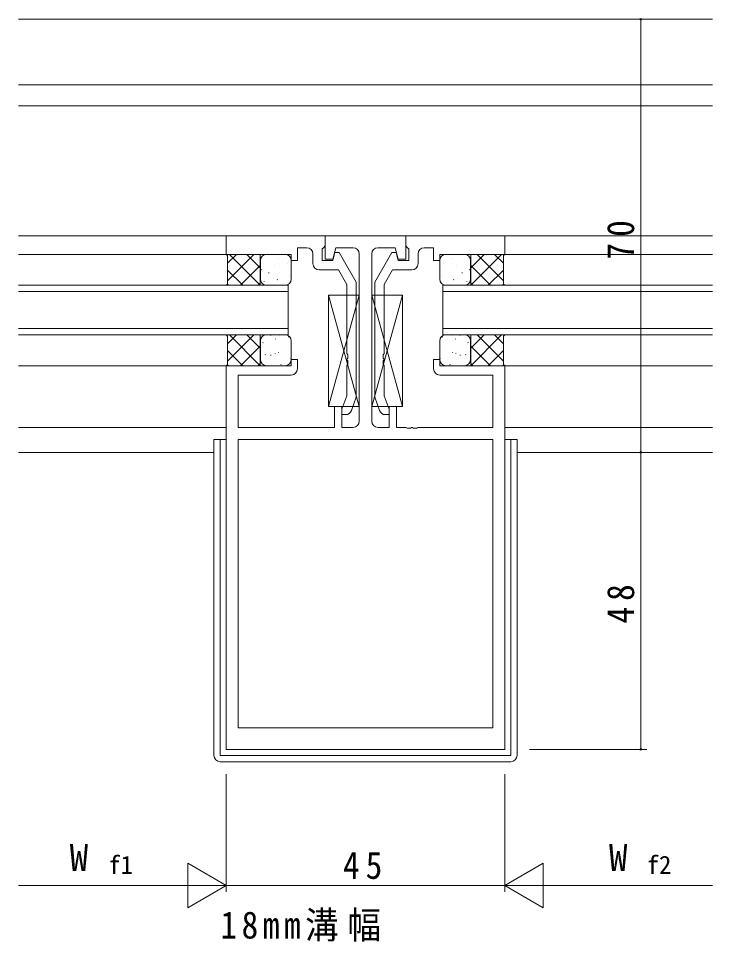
# Model space of a CAD drawing. Units: millimetres, scale not verified. Extents: x -594 to 539, y -420 to 386.
# Drawn here: x 0 to 112.2, y -87 to 62.2 of the extents above; entities that cross this region are included whole.
import ezdxf
from ezdxf.enums import TextEntityAlignment as Align

# ---------------------------------------------------------------- set-up
doc = ezdxf.new("R2010")
doc.units = ezdxf.units.MM
doc.header["$LTSCALE"] = 2
doc.layers.add('0-2_USER1', color=7, linetype='Continuous')
for name, color, linetype, lineweight in [('0-3_YKK_11', 7, 'Continuous', 9), ('0-4_YKK_12', 2, 'Continuous', 9), ('0-5_YKK_13', 4, 'Continuous', 9), ('0-6_YKK_D', 6, 'Continuous', 9)]:
    doc.layers.add(name, color=color, linetype=linetype, lineweight=lineweight)
doc.styles.add('ＭＳ ゴシック', font='')
doc.styles.get('ＭＳ ゴシック').set_extended_font_data('MS Gothic')

msp = doc.modelspace()

# ---------------------------------------------------------------- linework, layer by layer
at = {"layer": '0-3_YKK_11'}
for p, q in [((49.6, 27.036), (33.6, 27.036)), ((33.6, 27.036), (33.6, 24.036)), ((49.6, 25.406), (49.6, 27.036)), ((49.6, 23.236), (49.6, 27.036)), ((49.6, 27.036), (62.6, 27.036)), ((62.6, 25.406), (62.6, 27.036)), ((62.6, 27.036), (62.6, 23.236)), ((62.6, 27.036), (78.6, 27.036)), ((78.6, 27.036), (78.6, 24.036)), ((49.3, 25.106), (49.6, 25.406)), ((62.9, 25.106), (62.6, 25.406)), ((33.6, 24.036), (44.1, 24.036)), ((44.1, 24.036), (44.1, 23.036)), ((45.1, 25.106), (46.6, 25.106)), ((45.1, 23.036), (45.1, 25.106)), ((47.6, 24.106), (47.6, 22.536)), ((49.1, 24.906), (49.3, 25.106)), ((49.1, 23.036), (49.1, 24.906)), ((51.301, 25.106), (50.8, 23.236)), ((51.149, 24.336), (50.8, 23.036)), ((51.849, 24.336), (51.149, 24.336)), ((54.1, 25.106), (51.301, 25.106)), ((54.6, 19.57), (51.849, 24.336)), ((55.1, -2.934), (55.1, 24.106)), ((57.1, 24.106), (57.1, -2.934)), ((57.6, 19.57), (60.352, 24.336)), ((60.899, 25.106), (58.1, 25.106)), ((60.352, 24.336), (61.052, 24.336)), ((61.4, 23.236), (60.899, 25.106)), ((61.052, 24.336), (61.4, 23.036)), ((63.1, 24.906), (62.9, 25.106)), ((63.1, 23.036), (63.1, 24.906)), ((64.6, 24.106), (64.6, 22.536)), ((67.1, 25.106), (65.6, 25.106)), ((67.1, 23.036), (67.1, 25.106)), ((68.1, 24.036), (68.1, 23.036)), ((78.6, 24.036), (68.1, 24.036)), ((44.1, 23.036), (45.1, 23.036)), ((50.8, 23.036), (49.1, 23.036)), ((50.8, 23.236), (49.6, 23.236)), ((62.6, 23.236), (61.4, 23.236)), ((61.4, 23.036), (63.1, 23.036)), ((68.1, 23.036), (67.1, 23.036)), ((48.6, 21.536), (51.733, 21.536)), ((51.733, 21.536), (53.1, 19.168)), ((60.468, 21.536), (59.1, 19.168)), ((63.6, 21.536), (60.468, 21.536)), ((54.6, 0.936), (54.6, 19.57)), ((57.6, 0.936), (57.6, 19.57)), ((53.1, 19.168), (53.1, 7.994)), ((59.1, 19.168), (59.1, 7.994)), ((53.1, 7.994), (53.22, 7.811)), ((53.22, 7.811), (53.22, 7.261)), ((59.1, 7.994), (58.98, 7.811)), ((58.98, 7.811), (58.98, 7.261)), ((33.6, 6.036), (44.1, 6.036)), ((33.6, -55.964), (33.6, 6.036)), ((44.1, 7.036), (45.1, 7.036)), ((44.1, 6.036), (44.1, 7.036)), ((45.1, 7.036), (45.1, 5.536)), ((53.22, 7.261), (53.1, 7.078)), ((53.1, 7.078), (53.1, 6.994)), ((53.1, 6.994), (53.22, 6.811)), ((53.22, 6.261), (53.1, 6.078)), ((53.1, 6.078), (53.1, 1.2)), ((53.22, 6.811), (53.22, 6.261)), ((58.98, 7.261), (59.1, 7.078)), ((59.1, 6.994), (58.98, 6.811)), ((58.98, 6.811), (58.98, 6.261)), ((58.98, 6.261), (59.1, 6.078)), ((59.1, 7.078), (59.1, 6.994)), ((59.1, 6.078), (59.1, 1.2)), ((67.1, 7.036), (68.1, 7.036)), ((67.1, 5.536), (67.1, 7.036)), ((68.1, 7.036), (68.1, 6.036)), ((68.1, 6.036), (78.6, 6.036)), ((78.6, 6.036), (78.6, -55.964)), ((44.1, 4.536), (35.53, 4.536)), ((35.53, 4.536), (35.53, -3.934)), ((76.67, 4.536), (68.1, 4.536)), ((76.67, -3.934), (76.67, 4.536)), ((53.1, 1.2), (52.3, -0.997)), ((53.821, -1.206), (54.6, 0.936)), ((58.38, -1.206), (57.6, 0.936)), ((59.1, 1.2), (59.9, -0.997)), ((51.1, -0.564), (52.3, -0.564)), ((51.1, -3.934), (51.1, -0.564)), ((52.3, -0.564), (52.3, -3.934)), ((52.3, -0.997), (52.3, -1.864)), ((59.9, -0.564), (61.1, -0.564)), ((59.9, -3.934), (59.9, -0.564)), ((59.9, -0.997), (59.9, -1.864)), ((61.1, -0.564), (61.1, -3.934)), ((52.3, -1.864), (52.881, -1.864)), ((59.9, -1.864), (59.32, -1.864)), ((35.53, -3.934), (51.1, -3.934)), ((52.3, -3.934), (54.1, -3.934)), ((58.1, -3.934), (59.9, -3.934)), ((61.1, -3.934), (62.642, -3.934)), ((62.642, -3.934), (62.825, -4.054)), ((62.825, -4.054), (63.375, -4.054)), ((63.375, -4.054), (63.559, -3.934)), ((63.559, -3.934), (63.642, -3.934)), ((63.642, -3.934), (63.825, -4.054)), ((63.825, -4.054), (64.375, -4.054)), ((64.375, -4.054), (64.559, -3.934)), ((64.559, -3.934), (76.67, -3.934)), ((35.53, -5.864), (35.53, -52.464)), ((35.53, -5.864), (35.53, -52.464)), ((76.67, -5.864), (35.53, -5.864)), ((76.67, -52.464), (76.67, -5.864)), ((35.53, -52.464), (76.67, -52.464)), ((78.6, -55.964), (33.6, -55.964))]:
    msp.add_line(p, q, dxfattribs=at)
for centre, start, end in [((46.6, 24.106), 0, 89.99998), ((54.1, 24.106), 0, 89.99998), ((58.1, 24.106), 90, 179.99998), ((65.6, 24.106), 90, 179.99998), ((48.6, 22.536), 180, 269.99998), ((63.6, 22.536), 270, 359.99998), ((44.1, 5.536), 270, 359.99998), ((68.1, 5.536), 180, 269.99998), ((52.881, -0.864), 270.00003, 340), ((59.32, -0.864), 199.99998, 269.99995), ((54.1, -2.934), 270, 359.99998), ((58.1, -2.934), 180, 269.99998)]:
    msp.add_arc(centre, 1, start, end, dxfattribs=at)
at = {"layer": '0-4_YKK_12'}
for p, q in [((0, 62.037), (112.201, 62.037)), ((0, 51.436), (112.201, 51.436)), ((0, 48.036), (112.201, 48.036)), ((112.201, 27.036), (0, 27.037)), ((33.9, 24.036), (0, 24.036)), ((112.201, 24.037), (78.305, 24.037)), ((43.607, 19.037), (0, 19.037)), ((0, 18.037), (43.607, 18.037)), ((43.607, 11.037), (43.607, 19.037)), ((68.594, 11.037), (68.594, 19.037)), ((68.594, 19.037), (112.201, 19.037)), ((112.201, 18.037), (68.594, 18.037)), ((43.607, 12.037), (0, 12.037)), ((68.594, 12.037), (112.201, 12.037)), ((0, 11.037), (43.607, 11.037)), ((112.201, 11.037), (68.594, 11.037)), ((0, 6.036), (33.603, 6.036)), ((112.201, 6.036), (78.598, 6.036)), ((0, -3.963), (33.6, -3.964)), ((78.6, -3.964), (112.201, -3.964)), ((0, -7.962), (31.6, -7.962)), ((80.6, -7.962), (112.201, -7.962))]:
    msp.add_line(p, q, dxfattribs=at)
at = {"layer": '0-5_YKK_13'}
for p, q in [((33.603, 24.036), (39.099, 24.036)), ((38.074, 24.036), (33.803, 19.764)), ((35.246, 24.036), (33.803, 22.593)), ((39.099, 19.04), (34.103, 24.036)), ((39.099, 21.868), (36.931, 24.036)), ((39.099, 19.035), (39.099, 24.036)), ((40.103, 24.035), (43.103, 24.035)), ((72.098, 24.035), (69.098, 24.035)), ((73.102, 19.035), (73.102, 24.036)), ((78.598, 24.036), (73.102, 24.036)), ((73.102, 21.868), (75.27, 24.036)), ((73.102, 19.04), (78.098, 24.036)), ((74.127, 24.036), (78.398, 19.764)), ((76.955, 24.036), (78.398, 22.593)), ((39.103, 20.035), (39.103, 23.035)), ((41.96, 23.418), (41.962, 23.428)), ((43.465, 22.486), (43.492, 22.528)), ((44.103, 23.035), (44.103, 20.035)), ((68.098, 23.035), (68.098, 20.035)), ((68.736, 22.486), (68.709, 22.528)), ((70.241, 23.418), (70.239, 23.428)), ((73.098, 20.035), (73.098, 23.035)), ((36.274, 19.036), (33.803, 21.508)), ((39.099, 22.232), (35.902, 19.035)), ((39.306, 21.543), (39.333, 21.585)), ((40.5, 20.993), (40.498, 21.093)), ((41.336, 22.16), (41.363, 22.202)), ((70.865, 22.16), (70.838, 22.202)), ((71.701, 20.993), (71.703, 21.093)), ((72.895, 21.543), (72.868, 21.585)), ((73.102, 22.232), (76.299, 19.035)), ((75.927, 19.036), (78.398, 21.508)), ((39.099, 19.404), (38.732, 19.037)), ((39.693, 19.601), (39.72, 19.644)), ((41.203, 20.195), (41.206, 20.205)), ((41.822, 19.928), (41.849, 19.97)), ((43.83, 19.668), (43.833, 19.678)), ((43.852, 20.544), (43.879, 20.586)), ((68.349, 20.544), (68.322, 20.586)), ((68.37, 19.668), (68.368, 19.678)), ((70.379, 19.928), (70.352, 19.97)), ((70.997, 20.195), (70.995, 20.205)), ((72.508, 19.601), (72.481, 19.644)), ((73.102, 19.404), (73.469, 19.037)), ((33.602, 19.035), (33.803, 19.236)), ((33.946, 19.036), (33.774, 19.208)), ((43.103, 19.035), (40.103, 19.035)), ((69.098, 19.035), (72.098, 19.035)), ((78.255, 19.036), (78.427, 19.208)), ((78.599, 19.035), (78.398, 19.236)), ((55.1, 17.438), (50.1, 17.438)), ((55.1, -0.562), (50.1, 17.438)), ((50.1, 17.438), (50.1, -0.562)), ((55.1, 17.438), (50.103, -0.562)), ((55.1, -0.562), (55.1, 17.438)), ((62.1, 17.438), (57.1, 17.438)), ((62.1, -0.562), (57.1, 17.438)), ((57.1, 17.438), (57.1, -0.562)), ((62.1, 17.438), (57.103, -0.562)), ((62.1, -0.562), (62.1, 17.438)), ((38.076, 11.034), (33.801, 6.762)), ((35.246, 11.033), (33.802, 9.591)), ((39.097, 6.035), (34.103, 11.034)), ((39.099, 8.863), (36.931, 11.032)), ((39.099, 11.036), (39.099, 6.035)), ((43.103, 11.034), (40.103, 11.034)), ((40.779, 10.904), (40.777, 11.004)), ((42.184, 10.925), (42.186, 10.935)), ((43.674, 10.674), (43.701, 10.717)), ((68.527, 10.674), (68.5, 10.717)), ((69.098, 11.034), (72.098, 11.034)), ((70.017, 10.925), (70.015, 10.935)), ((71.422, 10.904), (71.424, 11.004)), ((73.102, 11.036), (73.102, 6.035)), ((73.102, 8.863), (75.27, 11.032)), ((73.104, 6.035), (78.098, 11.034)), ((74.125, 11.034), (78.4, 6.762)), ((76.955, 11.033), (78.399, 9.591)), ((39.099, 9.228), (35.9, 6.033)), ((39.103, 10.034), (39.103, 7.034)), ((39.515, 9.732), (39.542, 9.774)), ((41.545, 10.348), (41.572, 10.39)), ((44.103, 7.034), (44.103, 10.034)), ((68.098, 7.034), (68.098, 10.034)), ((70.656, 10.348), (70.629, 10.39)), ((72.686, 9.732), (72.659, 9.774)), ((73.098, 10.034), (73.098, 7.034)), ((73.102, 9.228), (76.3, 6.033)), ((36.272, 6.033), (33.802, 8.505)), ((39.902, 7.79), (39.929, 7.832)), ((40.823, 7.679), (40.822, 7.779)), ((41.508, 8.043), (41.51, 8.053)), ((42.031, 8.116), (42.058, 8.158)), ((44.061, 8.732), (44.088, 8.775)), ((44.09, 7.727), (44.089, 7.827)), ((68.111, 7.727), (68.112, 7.827)), ((68.14, 8.732), (68.113, 8.775)), ((70.17, 8.116), (70.143, 8.158)), ((70.693, 8.043), (70.691, 8.053)), ((71.378, 7.679), (71.379, 7.779)), ((72.299, 7.79), (72.272, 7.832)), ((75.929, 6.033), (78.399, 8.505)), ((33.6, 6.034), (33.801, 6.234)), ((33.603, 6.035), (39.097, 6.035)), ((33.944, 6.034), (33.772, 6.205)), ((39.099, 6.401), (38.732, 6.035)), ((40.103, 6.034), (43.103, 6.034)), ((42.418, 6.174), (42.445, 6.216)), ((44.055, 7.175), (44.057, 7.185)), ((68.146, 7.175), (68.144, 7.185)), ((72.098, 6.034), (69.098, 6.034)), ((69.783, 6.174), (69.756, 6.216)), ((73.102, 6.401), (73.469, 6.035)), ((78.598, 6.035), (73.104, 6.035)), ((78.257, 6.034), (78.429, 6.205)), ((78.6, 6.034), (78.4, 6.234)), ((50.1, -0.562), (55.1, -0.562)), ((57.1, -0.562), (62.1, -0.562)), ((33.6, -5.864), (31.6, -5.864)), ((31.6, -5.864), (31.6, -56.964)), ((32.6, -5.864), (32.6, -56.964)), ((80.6, -5.864), (78.6, -5.864)), ((79.6, -56.964), (79.6, -5.864)), ((80.6, -56.964), (80.6, -5.864)), ((32.6, -56.964), (79.6, -56.964)), ((32.6, -57.964), (79.6, -57.964))]:
    msp.add_line(p, q, dxfattribs=at)
for points in [[(33.603, 24.036), (33.803, 23.836), (33.803, 19.236)], [(78.598, 24.036), (78.398, 23.836), (78.398, 19.236)], [(33.603, 11.034), (33.803, 10.834), (33.801, 6.234)], [(78.598, 11.034), (78.398, 10.834), (78.4, 6.234)]]:
    msp.add_lwpolyline(points, dxfattribs=at)
for centre, start, end in [((40.103, 23.035), 89.99998, 179.99998), ((43.103, 23.035), 0, 90), ((69.098, 23.035), 90, 180), ((72.098, 23.035), 0, 90), ((40.103, 20.035), 180, 270), ((43.103, 20.035), 269.99998, 359.99998), ((69.098, 20.035), 180, 270), ((72.098, 20.035), 270, 0), ((40.103, 10.034), 90, 180), ((43.103, 10.034), 0, 90), ((69.098, 10.034), 90, 180), ((72.098, 10.034), 0, 90), ((40.103, 7.034), 180, 270), ((43.103, 7.034), 270, 0), ((69.098, 7.034), 180, 270), ((72.098, 7.034), 270, 0), ((32.6, -56.964), 180, 270), ((79.6, -56.964), 270, 0)]:
    msp.add_arc(centre, 1, start, end, dxfattribs=at)
at = {"layer": '0-6_YKK_D'}
for p, q in [((100.6, 62.037), (100.6, -7.962)), ((100.6, -7.963), (100.6, -55.964)), ((82.6, -55.964), (101.6, -55.964)), ((33.599, -59.964), (33.599, -78.964)), ((33.6, -59.964), (33.6, -78.964)), ((78.6, -59.964), (78.6, -78.964)), ((78.6, -59.964), (78.6, -78.964)), ((27.364, -74.364), (27.364, -81.564)), ((33.599, -77.964), (27.364, -74.364)), ((78.6, -77.964), (84.836, -74.364)), ((84.836, -81.564), (84.836, -74.364)), ((0, -77.964), (26.399, -77.964)), ((33.599, -77.964), (21.129, -77.964)), ((33.599, -77.964), (27.364, -81.564)), ((33.6, -77.964), (78.6, -77.964)), ((78.6, -77.964), (91.071, -77.964)), ((78.6, -77.964), (84.836, -81.564)), ((85.8, -77.964), (112.201, -77.964))]:
    msp.add_line(p, q, dxfattribs=at)
for centre, start, end in [((100.6, 62.037), 90, 270), ((100.6, 62.037), 270, 90), ((100.6, -7.962), 90, 270), ((100.6, -7.963), 90, 270), ((100.6, -7.962), 270, 90), ((100.6, -7.963), 270, 90), ((100.6, -55.964), 90, 270), ((100.6, -55.964), 270, 90)]:
    msp.add_arc(centre, 0.128, start, end, dxfattribs=at)

# ---------------------------------------------------------------- texts
at = {"layer": '0-2_USER1', "insert": (32.65, -87.021), "char_height": 4.399, "attachment_point": 7, "style": 'ＭＳ ゴシック'}
msp.add_mtext('\\T1.27;\\W0.9;18mm溝幅', dxfattribs=at)
at = {"layer": '0-6_YKK_D', "color": 7, "style": 'ＭＳ ゴシック'}
for p in [(8.279, -76.964), (95.458, -76.964)]:
    msp.add_text('W', height=4.399, dxfattribs=at).set_placement(p, align=Align.BOTTOM_LEFT)
at = {"layer": '0-6_YKK_D', "color": 4, "style": 'ＭＳ ゴシック'}
for s, p in [('f1', (14.527, -76.964)), ('f2', (101.552, -76.964))]:
    msp.add_text(s, height=2.933, dxfattribs=at).set_placement(p, align=Align.BOTTOM_LEFT)
at = {"layer": '0-6_YKK_D', "color": 7, "char_height": 4.399, "attachment_point": 7, "rotation": 90, "style": 'ＭＳ ゴシック'}
for s, insert in [('\\T1.36;\\W0.9;70', (99.6, 23.207)), ('\\T1.36;\\W0.9;48', (99.6, -35.633))]:
    msp.add_mtext(s, dxfattribs=dict(at, insert=insert))
at = {"layer": '0-6_YKK_D', "color": 7, "insert": (52.46, -76.964), "char_height": 4.399, "attachment_point": 7, "style": 'ＭＳ ゴシック'}
msp.add_mtext('\\T1.36;\\W0.9;45', dxfattribs=at)

doc.saveas('drawing.dxf')
